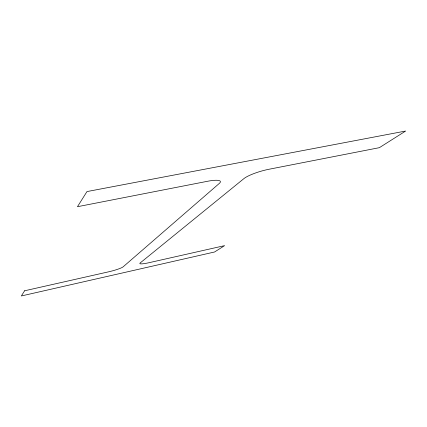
<?xml version="1.0" encoding="UTF-8"?>
<svg xmlns="http://www.w3.org/2000/svg" width="427" height="427" viewBox="0 0 427 427"><rect width="100%" height="100%" fill="white"/><g stroke="black" fill="none" stroke-linecap="round" stroke-linejoin="round"><path stroke-width="0.64" d="M24.606 290.787L21.35 295.964L214.551 251.999L224.602 245.637L149.055 262.69A12.794 1.66 -15 0 1 140.205 262.931L243.956 178.577A19.514 3.774 -16.7 0 1 268.823 169.289L379.368 147.673L405.65 131.036L86.975 191.574L77.458 206.711L207.522 181.278A19.909 4.014 -15.8 0 1 219.275 183.45L123.238 266.747A13.066 1.713 -14.5 0 1 108.341 271.882L24.606 290.787"/></g></svg>
